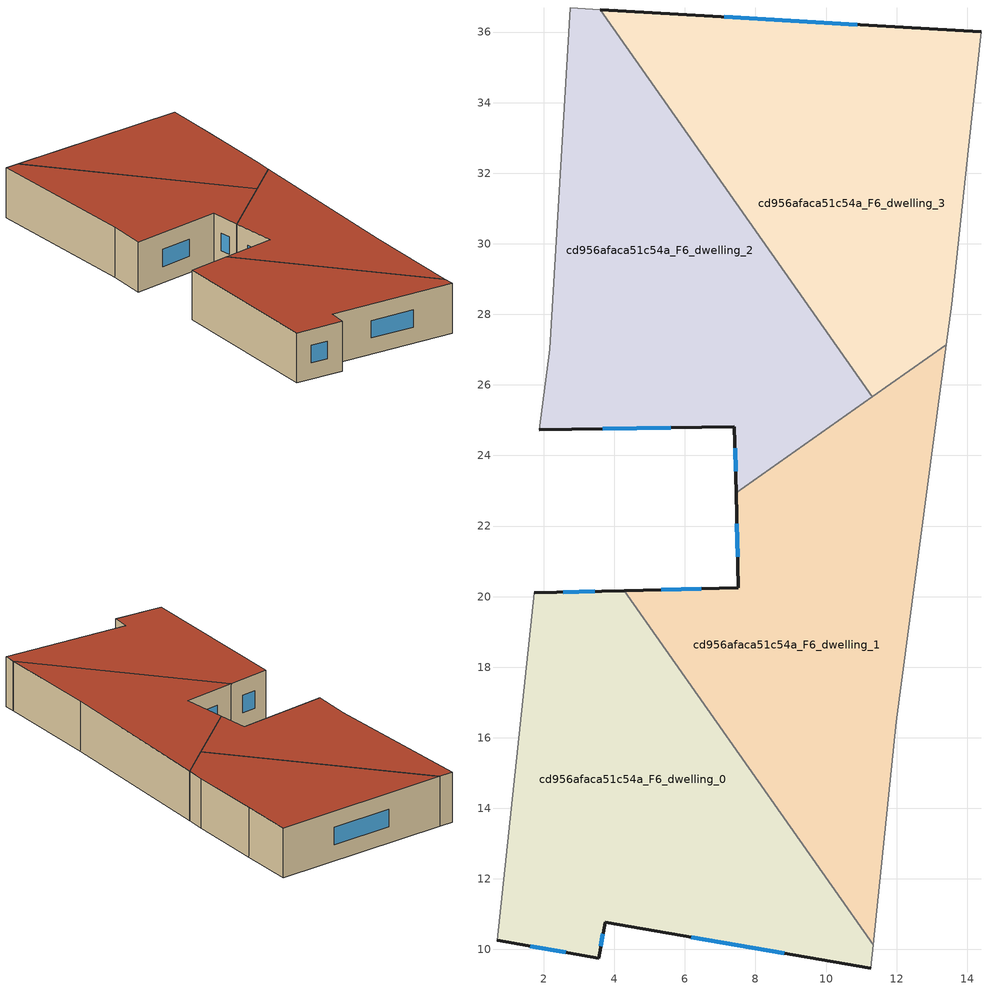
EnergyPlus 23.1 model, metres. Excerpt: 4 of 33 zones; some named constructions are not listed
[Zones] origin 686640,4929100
cd956afaca51c54a_F6_dwelling_0
 floor to cd956afaca51c54a_F5_dwelling_0 (EU_floor_Construction): 4.28,20.17 11.33,10.14 11.27,9.47 3.73,10.77 3.56,9.75 0.68,10.25 1.72,20.1 z18
 wall outside (EU_wall_Construction): 0.68,10.25 3.56,9.75 3.73,10.77 11.27,9.47 / 4.28,20.17 1.72,20.1 z18:21
 wall adiabatic (EU_wall_Construction): 1.72,20.1 0.68,10.25 / 11.27,9.47 11.33,10.14 z18:21
 wall to cd956afaca51c54a_F6_dwelling_1 (EU_wall_Construction): 11.33,10.14 4.28,20.17 z18:21
 window (EU_Window_Construction): 3.61,10.09 3.68,10.44 / 1.61,10.09 2.62,9.92 / 3.45,20.15 2.56,20.13 / 6.18,10.35 8.82,9.9 z18.98:20.02
 roof outside (EU_roof_Construction): 11.27,9.47 11.33,10.14 4.28,20.17 1.72,20.1 0.68,10.25 3.56,9.75 3.73,10.77 z21
cd956afaca51c54a_F6_dwelling_1
 floor to cd956afaca51c54a_F5_dwelling_1 (EU_floor_Construction): 13.41,27.14 11.99,16.45 11.33,10.14 4.28,20.17 7.52,20.25 7.45,22.94 z18
 wall outside (EU_wall_Construction): 7.45,22.94 7.52,20.25 4.28,20.17 z18:21
 wall adiabatic (EU_wall_Construction): 11.33,10.14 11.99,16.45 13.41,27.14 z18:21
 wall to cd956afaca51c54a_F6_dwelling_2 (EU_wall_Construction): 11.31,25.66 7.45,22.94 z18:21
 wall to cd956afaca51c54a_F6_dwelling_3 (EU_wall_Construction): 13.41,27.14 11.31,25.66 z18:21
 window (EU_Window_Construction): 6.46,20.23 5.33,20.2 / 7.47,22.07 7.49,21.13 z18.98:20.02
 roof outside (EU_roof_Construction): 11.33,10.14 11.99,16.45 13.41,27.14 7.45,22.94 7.52,20.25 4.28,20.17 z21
cd956afaca51c54a_F6_dwelling_2
 floor to cd956afaca51c54a_F5_dwelling_2 (EU_floor_Construction): 3.59,36.63 11.31,25.66 7.45,22.94 7.41,24.81 1.86,24.73 2.17,27.01 2.74,36.68 z18
 wall outside (EU_wall_Construction): 1.86,24.73 7.41,24.81 7.45,22.94 z18:21
 wall adiabatic (EU_wall_Construction): 3.59,36.63 2.74,36.68 2.17,27.01 1.86,24.73 z18:21
 wall to cd956afaca51c54a_F6_dwelling_3 (EU_wall_Construction): 11.31,25.66 3.59,36.63 z18:21
 window (EU_Window_Construction): 7.42,24.2 7.44,23.55 / 3.67,24.76 5.6,24.79 z18.98:20.02
 roof outside (EU_roof_Construction): 11.31,25.66 3.59,36.63 2.74,36.68 2.17,27.01 1.86,24.73 7.41,24.81 7.45,22.94 z21
cd956afaca51c54a_F6_dwelling_3
 floor to cd956afaca51c54a_F5_dwelling_3 (EU_floor_Construction): 14.41,36.01 14.05,32.77 13.56,28.28 13.41,27.14 11.31,25.66 3.59,36.63 z18
 wall outside (EU_wall_Construction): 14.41,36.01 3.59,36.63 z18:21
 wall adiabatic (EU_wall_Construction): 13.41,27.14 13.56,28.28 14.05,32.77 14.41,36.01 z18:21
 window (EU_Window_Construction): 10.89,36.21 7.11,36.43 z18.98:20.02
 roof outside (EU_roof_Construction): 13.41,27.14 13.56,28.28 14.05,32.77 14.41,36.01 3.59,36.63 11.31,25.66 z21
[HVACTEMPLATE:THERMOSTAT] Constant Heating Setpoint=20; Constant Cooling Setpoint=50
EU_HeatOnly_cd956afaca51c54a_F1_dwelling_2; EU_HeatOnly_cd956afaca51c54a_F1_dwelling_3; EU_HeatOnly_cd956afaca51c54a_F1_dwelling_4; EU_HeatOnly_cd956afaca51c54a_F2_dwelling_0; EU_HeatOnly_cd956afaca51c54a_F2_dwelling_1; EU_HeatOnly_cd956afaca51c54a_F2_dwelling_2; EU_HeatOnly_cd956afaca51c54a_F2_dwelling_3; EU_HeatOnly_cd956afaca51c54a_F2_dwelling_4; EU_HeatOnly_cd956afaca51c54a_F3_dwelling_0; EU_HeatOnly_cd956afaca51c54a_F3_dwelling_1; EU_HeatOnly_cd956afaca51c54a_F3_dwelling_2; EU_HeatOnly_cd956afaca51c54a_F3_dwelling_3; EU_HeatOnly_cd956afaca51c54a_F3_dwelling_4; EU_HeatOnly_cd956afaca51c54a_F4_dwelling_0; EU_HeatOnly_cd956afaca51c54a_F4_dwelling_1; EU_HeatOnly_cd956afaca51c54a_F4_dwelling_2; EU_HeatOnly_cd956afaca51c54a_F4_dwelling_3; EU_HeatOnly_cd956afaca51c54a_F4_dwelling_4; EU_HeatOnly_cd956afaca51c54a_F5_dwelling_0; EU_HeatOnly_cd956afaca51c54a_F5_dwelling_1; EU_HeatOnly_cd956afaca51c54a_F5_dwelling_2; EU_HeatOnly_cd956afaca51c54a_F5_dwelling_3; EU_HeatOnly_cd956afaca51c54a_F6_dwelling_0; EU_HeatOnly_cd956afaca51c54a_F6_dwelling_1; EU_HeatOnly_cd956afaca51c54a_F6_dwelling_2; EU_HeatOnly_cd956afaca51c54a_F6_dwelling_3
